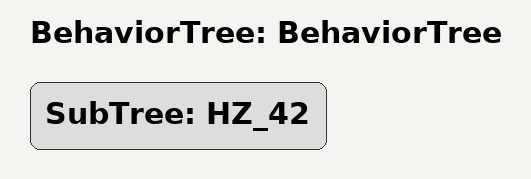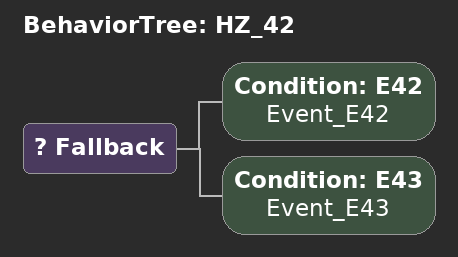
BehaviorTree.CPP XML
<?xml version="1.0" ?>
<root main_tree_to_execute="BehaviorTree">
  <BehaviorTree ID="BehaviorTree">
    <SubTree ID="HZ_42"/>
  </BehaviorTree>
  <BehaviorTree ID="HZ_42">
    <Fallback>
      <Condition ID="E42" name="Event_E42"/>
      <Condition ID="E43" name="Event_E43"/>
    </Fallback>
  </BehaviorTree>
</root>
